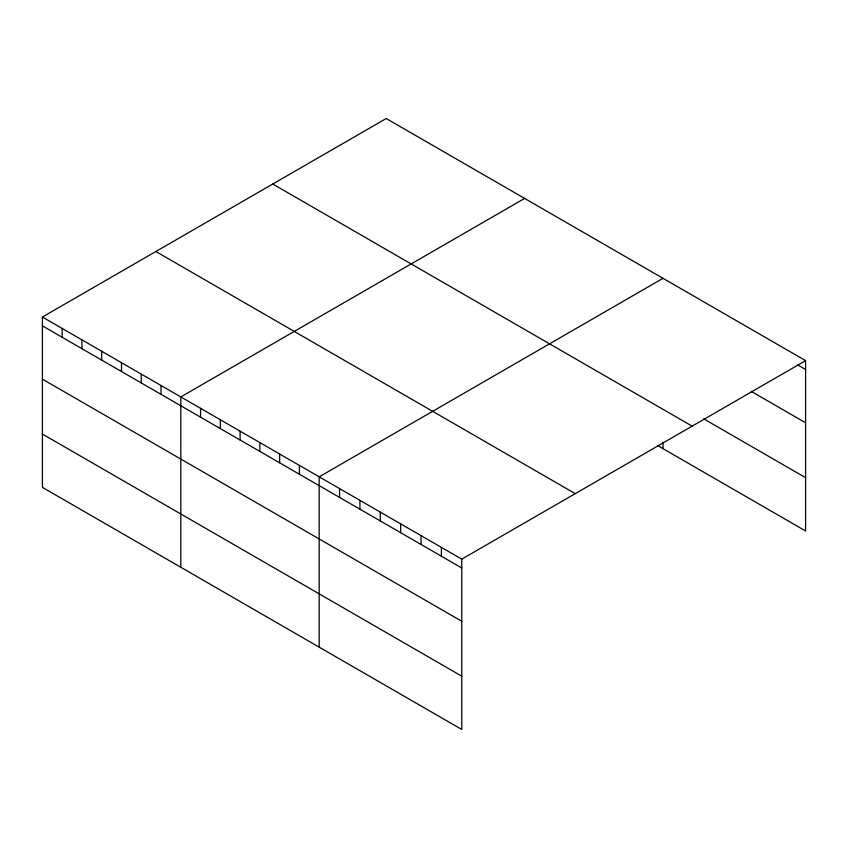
<?xml version="1.0" encoding="UTF-8"?>
<svg xmlns="http://www.w3.org/2000/svg" width="848" height="848" viewBox="0 0 848 848"><rect width="100%" height="100%" fill="white"/><g stroke="black" fill="none" stroke-linecap="round" stroke-linejoin="round"><path stroke-width="1.27" d="M42.4 317.025L461.778 559.15L461.778 729.481L42.4 487.356L42.4 317.025L386.222 118.519L805.6 360.644L805.6 530.975L657.518 445.486M524.615 198.421L180.794 396.928L180.794 567.259M663.009 278.324L319.187 476.83L319.187 647.151M461.778 559.15L805.6 360.644M797.682 364.905L805.6 369.484M751.275 391.416L805.6 422.77M703.755 418.88L805.6 477.678M272.759 184.027L692.138 426.152M155.862 251.517L575.241 493.642M42.4 325.855L461.778 567.98M42.4 379.151L461.778 621.277M42.4 434.059L461.778 676.185M663.009 442.306L663.009 448.656M441.405 547.395L441.405 556.224M421.043 535.629L421.043 544.458M400.669 523.873L400.669 532.703M380.296 512.107L380.296 520.937M359.934 500.352L359.934 509.182M339.56 488.586L339.56 497.426M299.418 465.414L299.418 474.244M279.649 453.998L279.649 462.828M259.88 442.582L259.88 451.412M240.111 431.166L240.111 440.006M220.342 419.749L220.342 428.59M200.563 408.344L200.563 417.174M161.025 385.511L161.025 394.341M141.256 374.095L141.256 382.925M121.487 362.679L121.487 371.519M101.718 351.263L101.718 360.103M81.938 339.857L81.938 348.687M62.169 328.441L62.169 337.271"/></g></svg>
